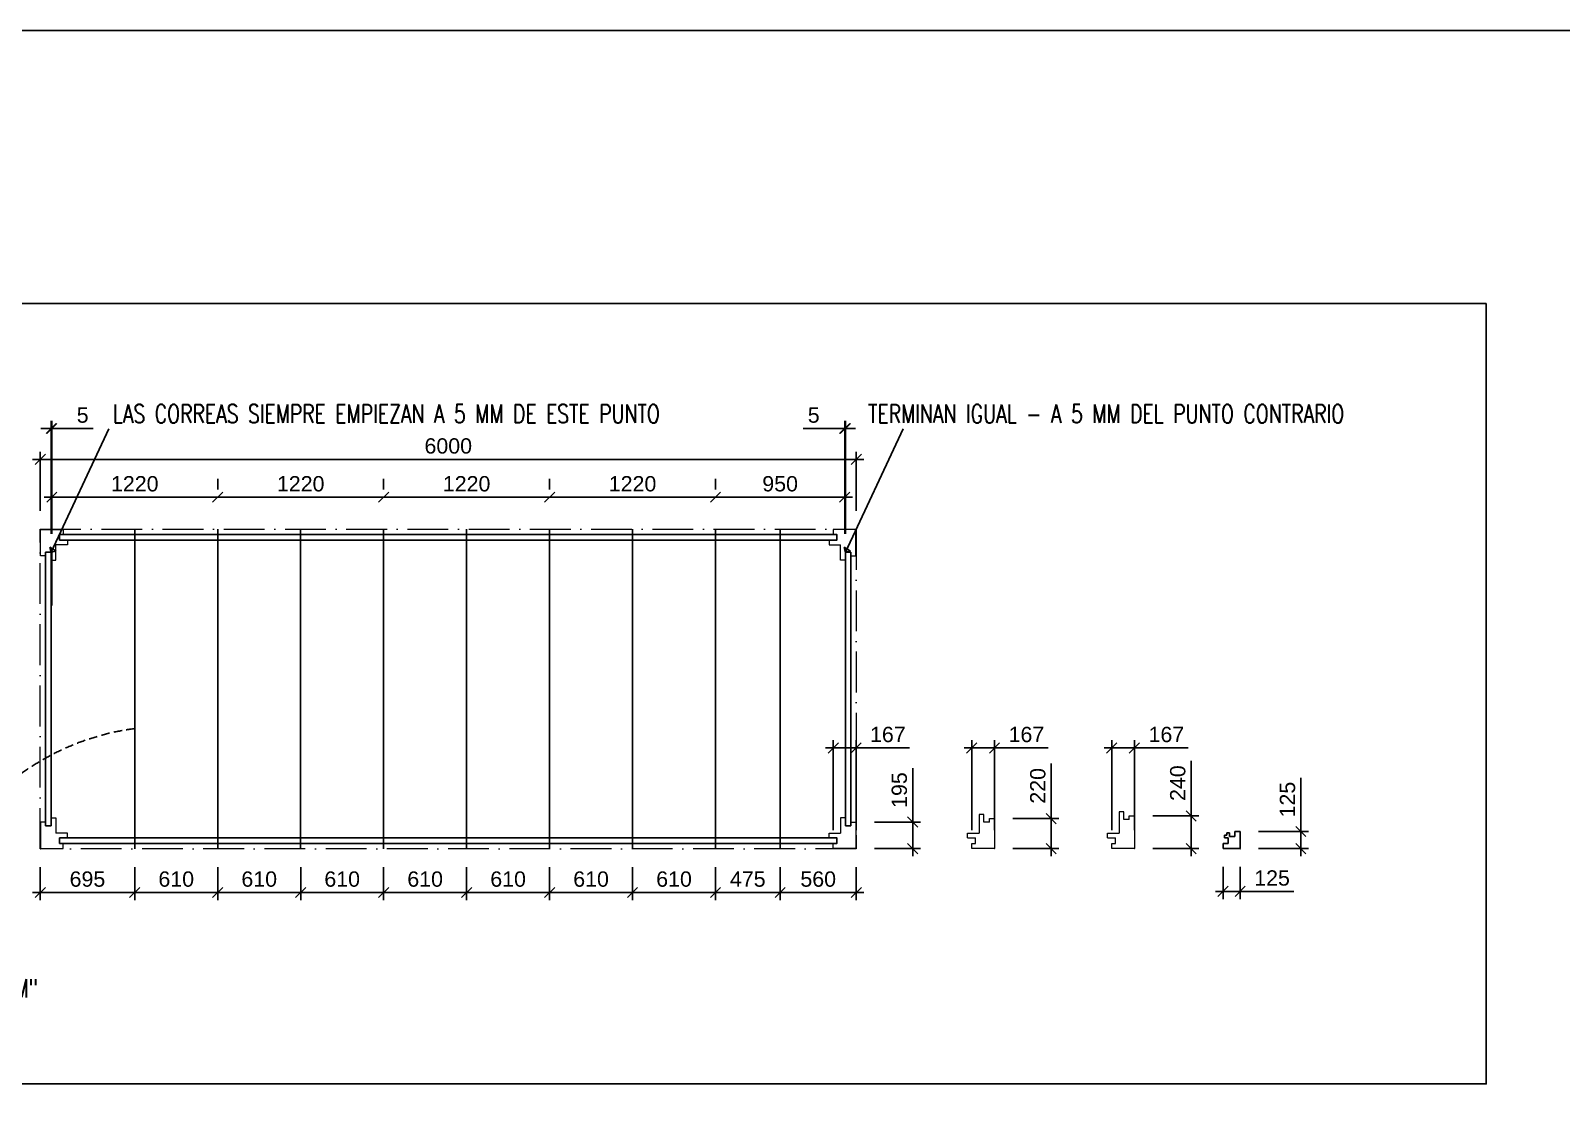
# Model space of a CAD drawing. Header units: millimetres. Extents: x 367645 to 474957, y -134457 to -104992.
# Drawn here: x 373293 to 384548, y -112981 to -104992 of the extents above; entities that cross this region are included whole.
import ezdxf

# ---------------------------------------------------------------- set-up
doc = ezdxf.new("R2010")
doc.units = ezdxf.units.MM
doc.header["$LTSCALE"] = 25
doc.header["$PDMODE"] = 35
doc.header["$PDSIZE"] = 5
doc.linetypes.add('ACAD_ISO10W100', pattern=[18, 12, -3, 0, -3])
doc.linetypes.add('TRAZOS2', pattern=[0.375, 0.25, -0.125])
for name, color, linetype in [('CARRIL', 3, 'Continuous'), ('CORREAS', 4, 'Continuous'), ('PL-PIL-DIB', 2, 'Continuous')]:
    doc.layers.add(name, color=color, linetype=linetype)
for name, color, linetype, lineweight in [('Cotas', 1, 'Continuous', 13), ('PL-LIM-CASETA', 8, 'ACAD_ISO10W100', 9), ('PL-PILARES', 2, 'Continuous', 18)]:
    doc.layers.add(name, color=color, linetype=linetype, lineweight=lineweight)
doc.styles.add('ARIAL', font='arial.ttf')
doc.styles.add('ROMANS', font='romans.shx', dxfattribs={"width": 0.75})
doc.dimstyles.new('PMP-T-75', dxfattribs={"dimscale": 75, "dimtxt": 1.8, "dimasz": 1, "dimexe": 0.75, "dimexo": 1.8, "dimgap": 0.54, "dimtad": 1, "dimdec": 0, "dimzin": 0, "dimdsep": 46, "dimtxsty": 'ROMANS', "dimblk1": 'OBLIQUE', "dimblk2": 'OBLIQUE', "dimsah": 1, "dimcen": 1, "dimdle": 0.75, "dimadec": 0, "dimazin": 0, "dimtfac": 1, "dimtdec": 0, "dimtofl": 0, "dimtmove": 0, "dimatfit": 3, "dimldrblk": 'OBLIQUE', "dimfxl": 1, "dimtolj": 1, "dimtzin": 0, "dimarcsym": 0})

# ---------------------------------------------------------------- blocks, each defined once
blk = doc.blocks.new('_OBLIQUE')
at = {"color": 0, "linetype": 'ByBlock'}
blk.add_line((-0.5, -0.5), (0.5, 0.5), dxfattribs=at)
blk = doc.blocks.new('*D144')
at = {"layer": 'Cotas', "color": 0, "lineweight": -2, "transparency": 16777216}
for p, q in [((373307, -108144), (379420, -108144)), ((373364, -108522), (373364, -108088)), ((379364, -108522), (379364, -108088))]:
    blk.add_line(p, q, dxfattribs=at)
at = {"layer": 'Defpoints', "color": 0, "transparency": 16777216}
for p in [(379364, -108144), (373364, -108657), (379364, -108657)]:
    blk.add_point(p, dxfattribs=at)
at = {"layer": 'Cotas', "color": 0, "lineweight": -2, "transparency": 16777216, "xscale": 75, "yscale": 75, "zscale": 75, "rotation": 180}
blk.add_blockref('_OBLIQUE', (373364, -108144), dxfattribs=at)
at = {"layer": 'Cotas', "color": 0, "lineweight": -2, "transparency": 16777216, "xscale": 75, "yscale": 75, "zscale": 75}
blk.add_blockref('_OBLIQUE', (379364, -108144), dxfattribs=at)
at = {"layer": 'Cotas', "color": 0, "transparency": 16777216, "insert": (376364, -108046), "char_height": 112.5, "attachment_point": 5, "style": 'ARIAL'}
blk.add_mtext('\\A1;6000', dxfattribs=at)
blk = doc.blocks.new('*D145')
at = {"layer": 'Cotas', "color": 0, "lineweight": -2, "transparency": 16777216}
for p, q in [((373044, -108601), (373044, -111063)), ((373229, -108657), (372987, -108657)), ((373229, -111007), (372987, -111007))]:
    blk.add_line(p, q, dxfattribs=at)
at = {"layer": 'Defpoints', "color": 0, "transparency": 16777216}
for p in [(373364, -108657), (373044, -111007), (373364, -111007)]:
    blk.add_point(p, dxfattribs=at)
at = {"layer": 'Cotas', "color": 0, "lineweight": -2, "transparency": 16777216, "xscale": 75, "yscale": 75, "zscale": 75}
for p, rotation in [((373044, -108657), 90), ((373044, -111007), 270)]:
    blk.add_blockref('_OBLIQUE', p, dxfattribs=dict(at, rotation=rotation))
at = {"layer": 'Cotas', "color": 0, "transparency": 16777216, "insert": (372946, -109832), "char_height": 112.5, "attachment_point": 5, "rotation": 90, "style": 'ARIAL'}
blk.add_mtext('\\A1;2350', dxfattribs=at)
blk = doc.blocks.new('*D146')
at = {"color": 0, "lineweight": -2, "transparency": 16777216}
for p, q in [((373444, -107917), (373369, -107917)), ((373444, -108692), (373444, -107861)), ((373449, -108692), (373449, -107861)), ((373449, -107917), (373754, -107917))]:
    blk.add_line(p, q, dxfattribs=at)
at = {"layer": 'Defpoints', "color": 0, "transparency": 16777216}
for p in [(373449, -107917), (373444, -108827), (373449, -108827)]:
    blk.add_point(p, dxfattribs=at)
at = {"color": 0, "lineweight": -2, "transparency": 16777216, "xscale": 75, "yscale": 75, "zscale": 75}
blk.add_blockref('_OBLIQUE', (373444, -107917), dxfattribs=at)
at = {"color": 0, "lineweight": -2, "transparency": 16777216, "xscale": 75, "yscale": 75, "zscale": 75, "rotation": 180}
blk.add_blockref('_OBLIQUE', (373449, -107917), dxfattribs=at)
at = {"color": 0, "transparency": 16777216, "insert": (373676, -107819), "char_height": 112.5, "attachment_point": 5, "style": 'ARIAL'}
blk.add_mtext('\\A1;5', dxfattribs=at)
blk = doc.blocks.new('*D147')
at = {"layer": 'Cotas', "color": 0, "lineweight": -2, "transparency": 16777216}
for p, q in [((373449, -108287), (373449, -108365)), ((374669, -108287), (374669, -108365)), ((373392, -108422), (374725, -108422))]:
    blk.add_line(p, q, dxfattribs=at)
at = {"layer": 'Defpoints', "color": 0, "transparency": 16777216}
for p in [(373449, -108422), (374669, -108422), (374669, -108422)]:
    blk.add_point(p, dxfattribs=at)
at = {"layer": 'Cotas', "color": 0, "lineweight": -2, "transparency": 16777216, "xscale": 75, "yscale": 75, "zscale": 75, "rotation": 180}
blk.add_blockref('_OBLIQUE', (373449, -108422), dxfattribs=at)
at = {"layer": 'Cotas', "color": 0, "lineweight": -2, "transparency": 16777216, "xscale": 75, "yscale": 75, "zscale": 75}
blk.add_blockref('_OBLIQUE', (374669, -108422), dxfattribs=at)
at = {"layer": 'Cotas', "color": 0, "transparency": 16777216, "insert": (374059, -108324), "char_height": 112.5, "attachment_point": 5, "style": 'ARIAL'}
blk.add_mtext('\\A1;1220', dxfattribs=at)
blk = doc.blocks.new('*D148')
at = {"layer": 'Cotas', "color": 0, "lineweight": -2, "transparency": 16777216}
for p, q in [((374669, -108287), (374669, -108365)), ((375889, -108287), (375889, -108365)), ((374612, -108422), (375945, -108422))]:
    blk.add_line(p, q, dxfattribs=at)
at = {"layer": 'Defpoints', "color": 0, "transparency": 16777216}
for p in [(374669, -108422), (375889, -108422), (375889, -108422)]:
    blk.add_point(p, dxfattribs=at)
at = {"layer": 'Cotas', "color": 0, "lineweight": -2, "transparency": 16777216, "xscale": 75, "yscale": 75, "zscale": 75, "rotation": 180}
blk.add_blockref('_OBLIQUE', (374669, -108422), dxfattribs=at)
at = {"layer": 'Cotas', "color": 0, "lineweight": -2, "transparency": 16777216, "xscale": 75, "yscale": 75, "zscale": 75}
blk.add_blockref('_OBLIQUE', (375889, -108422), dxfattribs=at)
at = {"layer": 'Cotas', "color": 0, "transparency": 16777216, "insert": (375279, -108324), "char_height": 112.5, "attachment_point": 5, "style": 'ARIAL'}
blk.add_mtext('\\A1;1220', dxfattribs=at)
blk = doc.blocks.new('*D149')
at = {"layer": 'Cotas', "color": 0, "lineweight": -2, "transparency": 16777216}
for p, q in [((375889, -108287), (375889, -108365)), ((377109, -108287), (377109, -108365)), ((375832, -108422), (377165, -108422))]:
    blk.add_line(p, q, dxfattribs=at)
at = {"layer": 'Defpoints', "color": 0, "transparency": 16777216}
for p in [(375889, -108422), (377109, -108422), (377109, -108422)]:
    blk.add_point(p, dxfattribs=at)
at = {"layer": 'Cotas', "color": 0, "lineweight": -2, "transparency": 16777216, "xscale": 75, "yscale": 75, "zscale": 75, "rotation": 180}
blk.add_blockref('_OBLIQUE', (375889, -108422), dxfattribs=at)
at = {"layer": 'Cotas', "color": 0, "lineweight": -2, "transparency": 16777216, "xscale": 75, "yscale": 75, "zscale": 75}
blk.add_blockref('_OBLIQUE', (377109, -108422), dxfattribs=at)
at = {"layer": 'Cotas', "color": 0, "transparency": 16777216, "insert": (376499, -108324), "char_height": 112.5, "attachment_point": 5, "style": 'ARIAL'}
blk.add_mtext('\\A1;1220', dxfattribs=at)
blk = doc.blocks.new('*D150')
at = {"layer": 'Cotas', "color": 0, "lineweight": -2, "transparency": 16777216}
for p, q in [((377109, -108287), (377109, -108365)), ((378329, -108287), (378329, -108365)), ((377052, -108422), (378385, -108422))]:
    blk.add_line(p, q, dxfattribs=at)
at = {"layer": 'Defpoints', "color": 0, "transparency": 16777216}
for p in [(377109, -108422), (378329, -108422), (378329, -108422)]:
    blk.add_point(p, dxfattribs=at)
at = {"layer": 'Cotas', "color": 0, "lineweight": -2, "transparency": 16777216, "xscale": 75, "yscale": 75, "zscale": 75, "rotation": 180}
blk.add_blockref('_OBLIQUE', (377109, -108422), dxfattribs=at)
at = {"layer": 'Cotas', "color": 0, "lineweight": -2, "transparency": 16777216, "xscale": 75, "yscale": 75, "zscale": 75}
blk.add_blockref('_OBLIQUE', (378329, -108422), dxfattribs=at)
at = {"layer": 'Cotas', "color": 0, "transparency": 16777216, "insert": (377719, -108324), "char_height": 112.5, "attachment_point": 5, "style": 'ARIAL'}
blk.add_mtext('\\A1;1220', dxfattribs=at)
blk = doc.blocks.new('*D151')
at = {"layer": 'Cotas', "color": 0, "lineweight": -2, "transparency": 16777216}
for p, q in [((378329, -108287), (378329, -108365)), ((379279, -108328), (379279, -108365)), ((378272, -108422), (379335, -108422))]:
    blk.add_line(p, q, dxfattribs=at)
at = {"layer": 'Defpoints', "color": 0, "transparency": 16777216}
for p in [(378329, -108422), (379279, -108422), (379279, -108463)]:
    blk.add_point(p, dxfattribs=at)
at = {"layer": 'Cotas', "color": 0, "lineweight": -2, "transparency": 16777216, "xscale": 75, "yscale": 75, "zscale": 75, "rotation": 180}
blk.add_blockref('_OBLIQUE', (378329, -108422), dxfattribs=at)
at = {"layer": 'Cotas', "color": 0, "lineweight": -2, "transparency": 16777216, "xscale": 75, "yscale": 75, "zscale": 75}
blk.add_blockref('_OBLIQUE', (379279, -108422), dxfattribs=at)
at = {"layer": 'Cotas', "color": 0, "transparency": 16777216, "insert": (378804, -108324), "char_height": 112.5, "attachment_point": 5, "style": 'ARIAL'}
blk.add_mtext('\\A1;950', dxfattribs=at)
blk = doc.blocks.new('*D152')
at = {"color": 0, "lineweight": -2, "transparency": 16777216}
for p, q in [((379279, -107917), (378973, -107917)), ((379279, -108692), (379279, -107861)), ((379284, -108692), (379284, -107861)), ((379284, -107917), (379359, -107917))]:
    blk.add_line(p, q, dxfattribs=at)
at = {"layer": 'Defpoints', "color": 0, "transparency": 16777216}
for p in [(379279, -107917), (379279, -108827), (379284, -108827)]:
    blk.add_point(p, dxfattribs=at)
at = {"color": 0, "lineweight": -2, "transparency": 16777216, "xscale": 75, "yscale": 75, "zscale": 75}
blk.add_blockref('_OBLIQUE', (379279, -107917), dxfattribs=at)
at = {"color": 0, "lineweight": -2, "transparency": 16777216, "xscale": 75, "yscale": 75, "zscale": 75, "rotation": 180}
blk.add_blockref('_OBLIQUE', (379284, -107917), dxfattribs=at)
at = {"color": 0, "transparency": 16777216, "insert": (379051, -107819), "char_height": 112.5, "attachment_point": 5, "style": 'ARIAL'}
blk.add_mtext('\\A1;5', dxfattribs=at)
blk = doc.blocks.new('*D153')
at = {"layer": 'Cotas', "color": 0, "lineweight": -2, "transparency": 16777216}
for p, q in [((373364, -111142), (373364, -111384)), ((374059, -111142), (374059, -111384)), ((373307, -111328), (374115, -111328))]:
    blk.add_line(p, q, dxfattribs=at)
at = {"layer": 'Defpoints', "color": 0, "transparency": 16777216}
for p in [(373364, -111007), (374059, -111007), (374059, -111328)]:
    blk.add_point(p, dxfattribs=at)
at = {"layer": 'Cotas', "color": 0, "lineweight": -2, "transparency": 16777216, "xscale": 75, "yscale": 75, "zscale": 75, "rotation": 180}
blk.add_blockref('_OBLIQUE', (373364, -111328), dxfattribs=at)
at = {"layer": 'Cotas', "color": 0, "lineweight": -2, "transparency": 16777216, "xscale": 75, "yscale": 75, "zscale": 75}
blk.add_blockref('_OBLIQUE', (374059, -111328), dxfattribs=at)
at = {"layer": 'Cotas', "color": 0, "transparency": 16777216, "insert": (373711, -111230), "char_height": 112.5, "attachment_point": 5, "style": 'ARIAL'}
blk.add_mtext('\\A1;695', dxfattribs=at)
blk = doc.blocks.new('*D154')
at = {"layer": 'Cotas', "color": 0, "lineweight": -2, "transparency": 16777216}
for p, q in [((374059, -111142), (374059, -111384)), ((374669, -111142), (374669, -111384)), ((374002, -111328), (374725, -111328))]:
    blk.add_line(p, q, dxfattribs=at)
at = {"layer": 'Defpoints', "color": 0, "transparency": 16777216}
for p in [(374059, -111007), (374669, -111007), (374669, -111328)]:
    blk.add_point(p, dxfattribs=at)
at = {"layer": 'Cotas', "color": 0, "lineweight": -2, "transparency": 16777216, "xscale": 75, "yscale": 75, "zscale": 75, "rotation": 180}
blk.add_blockref('_OBLIQUE', (374059, -111328), dxfattribs=at)
at = {"layer": 'Cotas', "color": 0, "lineweight": -2, "transparency": 16777216, "xscale": 75, "yscale": 75, "zscale": 75}
blk.add_blockref('_OBLIQUE', (374669, -111328), dxfattribs=at)
at = {"layer": 'Cotas', "color": 0, "transparency": 16777216, "insert": (374364, -111230), "char_height": 112.5, "attachment_point": 5, "style": 'ARIAL'}
blk.add_mtext('\\A1;610', dxfattribs=at)
blk = doc.blocks.new('*D155')
at = {"layer": 'Cotas', "color": 0, "lineweight": -2, "transparency": 16777216}
for p, q in [((374669, -111142), (374669, -111384)), ((375279, -111142), (375279, -111384)), ((374612, -111328), (375335, -111328))]:
    blk.add_line(p, q, dxfattribs=at)
at = {"layer": 'Defpoints', "color": 0, "transparency": 16777216}
for p in [(374669, -111007), (375279, -111007), (375279, -111328)]:
    blk.add_point(p, dxfattribs=at)
at = {"layer": 'Cotas', "color": 0, "lineweight": -2, "transparency": 16777216, "xscale": 75, "yscale": 75, "zscale": 75, "rotation": 180}
blk.add_blockref('_OBLIQUE', (374669, -111328), dxfattribs=at)
at = {"layer": 'Cotas', "color": 0, "lineweight": -2, "transparency": 16777216, "xscale": 75, "yscale": 75, "zscale": 75}
blk.add_blockref('_OBLIQUE', (375279, -111328), dxfattribs=at)
at = {"layer": 'Cotas', "color": 0, "transparency": 16777216, "insert": (374974, -111230), "char_height": 112.5, "attachment_point": 5, "style": 'ARIAL'}
blk.add_mtext('\\A1;610', dxfattribs=at)
blk = doc.blocks.new('*D156')
at = {"layer": 'Cotas', "color": 0, "lineweight": -2, "transparency": 16777216}
for p, q in [((375279, -111142), (375279, -111384)), ((375889, -111142), (375889, -111384)), ((375222, -111328), (375945, -111328))]:
    blk.add_line(p, q, dxfattribs=at)
at = {"layer": 'Defpoints', "color": 0, "transparency": 16777216}
for p in [(375279, -111007), (375889, -111007), (375889, -111328)]:
    blk.add_point(p, dxfattribs=at)
at = {"layer": 'Cotas', "color": 0, "lineweight": -2, "transparency": 16777216, "xscale": 75, "yscale": 75, "zscale": 75, "rotation": 180}
blk.add_blockref('_OBLIQUE', (375279, -111328), dxfattribs=at)
at = {"layer": 'Cotas', "color": 0, "lineweight": -2, "transparency": 16777216, "xscale": 75, "yscale": 75, "zscale": 75}
blk.add_blockref('_OBLIQUE', (375889, -111328), dxfattribs=at)
at = {"layer": 'Cotas', "color": 0, "transparency": 16777216, "insert": (375584, -111230), "char_height": 112.5, "attachment_point": 5, "style": 'ARIAL'}
blk.add_mtext('\\A1;610', dxfattribs=at)
blk = doc.blocks.new('*D157')
at = {"layer": 'Cotas', "color": 0, "lineweight": -2, "transparency": 16777216}
for p, q in [((375889, -111142), (375889, -111384)), ((376499, -111142), (376499, -111384)), ((375832, -111328), (376555, -111328))]:
    blk.add_line(p, q, dxfattribs=at)
at = {"layer": 'Defpoints', "color": 0, "transparency": 16777216}
for p in [(375889, -111007), (376499, -111007), (376499, -111328)]:
    blk.add_point(p, dxfattribs=at)
at = {"layer": 'Cotas', "color": 0, "lineweight": -2, "transparency": 16777216, "xscale": 75, "yscale": 75, "zscale": 75, "rotation": 180}
blk.add_blockref('_OBLIQUE', (375889, -111328), dxfattribs=at)
at = {"layer": 'Cotas', "color": 0, "lineweight": -2, "transparency": 16777216, "xscale": 75, "yscale": 75, "zscale": 75}
blk.add_blockref('_OBLIQUE', (376499, -111328), dxfattribs=at)
at = {"layer": 'Cotas', "color": 0, "transparency": 16777216, "insert": (376194, -111230), "char_height": 112.5, "attachment_point": 5, "style": 'ARIAL'}
blk.add_mtext('\\A1;610', dxfattribs=at)
blk = doc.blocks.new('*D158')
at = {"layer": 'Cotas', "color": 0, "lineweight": -2, "transparency": 16777216}
for p, q in [((376499, -111142), (376499, -111384)), ((377109, -111142), (377109, -111384)), ((376442, -111328), (377165, -111328))]:
    blk.add_line(p, q, dxfattribs=at)
at = {"layer": 'Defpoints', "color": 0, "transparency": 16777216}
for p in [(376499, -111007), (377109, -111007), (377109, -111328)]:
    blk.add_point(p, dxfattribs=at)
at = {"layer": 'Cotas', "color": 0, "lineweight": -2, "transparency": 16777216, "xscale": 75, "yscale": 75, "zscale": 75, "rotation": 180}
blk.add_blockref('_OBLIQUE', (376499, -111328), dxfattribs=at)
at = {"layer": 'Cotas', "color": 0, "lineweight": -2, "transparency": 16777216, "xscale": 75, "yscale": 75, "zscale": 75}
blk.add_blockref('_OBLIQUE', (377109, -111328), dxfattribs=at)
at = {"layer": 'Cotas', "color": 0, "transparency": 16777216, "insert": (376804, -111230), "char_height": 112.5, "attachment_point": 5, "style": 'ARIAL'}
blk.add_mtext('\\A1;610', dxfattribs=at)
blk = doc.blocks.new('*D159')
at = {"layer": 'Cotas', "color": 0, "lineweight": -2, "transparency": 16777216}
for p, q in [((377109, -111142), (377109, -111384)), ((377719, -111142), (377719, -111384)), ((377052, -111328), (377775, -111328))]:
    blk.add_line(p, q, dxfattribs=at)
at = {"layer": 'Defpoints', "color": 0, "transparency": 16777216}
for p in [(377109, -111007), (377719, -111007), (377719, -111328)]:
    blk.add_point(p, dxfattribs=at)
at = {"layer": 'Cotas', "color": 0, "lineweight": -2, "transparency": 16777216, "xscale": 75, "yscale": 75, "zscale": 75, "rotation": 180}
blk.add_blockref('_OBLIQUE', (377109, -111328), dxfattribs=at)
at = {"layer": 'Cotas', "color": 0, "lineweight": -2, "transparency": 16777216, "xscale": 75, "yscale": 75, "zscale": 75}
blk.add_blockref('_OBLIQUE', (377719, -111328), dxfattribs=at)
at = {"layer": 'Cotas', "color": 0, "transparency": 16777216, "insert": (377414, -111230), "char_height": 112.5, "attachment_point": 5, "style": 'ARIAL'}
blk.add_mtext('\\A1;610', dxfattribs=at)
blk = doc.blocks.new('*D160')
at = {"layer": 'Cotas', "color": 0, "lineweight": -2, "transparency": 16777216}
for p, q in [((377719, -111142), (377719, -111384)), ((378329, -111142), (378329, -111384)), ((377662, -111328), (378385, -111328))]:
    blk.add_line(p, q, dxfattribs=at)
at = {"layer": 'Defpoints', "color": 0, "transparency": 16777216}
for p in [(377719, -111007), (378329, -111007), (378329, -111328)]:
    blk.add_point(p, dxfattribs=at)
at = {"layer": 'Cotas', "color": 0, "lineweight": -2, "transparency": 16777216, "xscale": 75, "yscale": 75, "zscale": 75, "rotation": 180}
blk.add_blockref('_OBLIQUE', (377719, -111328), dxfattribs=at)
at = {"layer": 'Cotas', "color": 0, "lineweight": -2, "transparency": 16777216, "xscale": 75, "yscale": 75, "zscale": 75}
blk.add_blockref('_OBLIQUE', (378329, -111328), dxfattribs=at)
at = {"layer": 'Cotas', "color": 0, "transparency": 16777216, "insert": (378024, -111230), "char_height": 112.5, "attachment_point": 5, "style": 'ARIAL'}
blk.add_mtext('\\A1;610', dxfattribs=at)
blk = doc.blocks.new('*D161')
at = {"layer": 'Cotas', "color": 0, "lineweight": -2, "transparency": 16777216}
for p, q in [((378329, -111142), (378329, -111384)), ((378804, -111142), (378804, -111384)), ((378272, -111328), (378860, -111328))]:
    blk.add_line(p, q, dxfattribs=at)
at = {"layer": 'Defpoints', "color": 0, "transparency": 16777216}
for p in [(378329, -111007), (378804, -111007), (378804, -111328)]:
    blk.add_point(p, dxfattribs=at)
at = {"layer": 'Cotas', "color": 0, "lineweight": -2, "transparency": 16777216, "xscale": 75, "yscale": 75, "zscale": 75, "rotation": 180}
blk.add_blockref('_OBLIQUE', (378329, -111328), dxfattribs=at)
at = {"layer": 'Cotas', "color": 0, "lineweight": -2, "transparency": 16777216, "xscale": 75, "yscale": 75, "zscale": 75}
blk.add_blockref('_OBLIQUE', (378804, -111328), dxfattribs=at)
at = {"layer": 'Cotas', "color": 0, "transparency": 16777216, "insert": (378566, -111230), "char_height": 112.5, "attachment_point": 5, "style": 'ARIAL'}
blk.add_mtext('\\A1;475', dxfattribs=at)
blk = doc.blocks.new('*D162')
at = {"layer": 'Cotas', "color": 0, "lineweight": -2, "transparency": 16777216}
for p, q in [((378804, -111142), (378804, -111384)), ((379364, -111142), (379364, -111384)), ((378747, -111328), (379420, -111328))]:
    blk.add_line(p, q, dxfattribs=at)
at = {"layer": 'Defpoints', "color": 0, "transparency": 16777216}
for p in [(378804, -111007), (379364, -111007), (379364, -111328)]:
    blk.add_point(p, dxfattribs=at)
at = {"layer": 'Cotas', "color": 0, "lineweight": -2, "transparency": 16777216, "xscale": 75, "yscale": 75, "zscale": 75, "rotation": 180}
blk.add_blockref('_OBLIQUE', (378804, -111328), dxfattribs=at)
at = {"layer": 'Cotas', "color": 0, "lineweight": -2, "transparency": 16777216, "xscale": 75, "yscale": 75, "zscale": 75}
blk.add_blockref('_OBLIQUE', (379364, -111328), dxfattribs=at)
at = {"layer": 'Cotas', "color": 0, "transparency": 16777216, "insert": (379084, -111230), "char_height": 112.5, "attachment_point": 5, "style": 'ARIAL'}
blk.add_mtext('\\A1;560', dxfattribs=at)
blk = doc.blocks.new('*D163')
at = {"color": 0, "lineweight": -2, "transparency": 16777216}
for p, q in [((379779, -110810), (379779, -110415)), ((379497, -110810), (379835, -110810)), ((379779, -111061), (379779, -110810)), ((379497, -111005), (379835, -111005))]:
    blk.add_line(p, q, dxfattribs=at)
at = {"layer": 'Defpoints', "color": 0, "transparency": 16777216}
for p in [(379362, -110810), (379779, -110810), (379362, -111005)]:
    blk.add_point(p, dxfattribs=at)
at = {"color": 0, "lineweight": -2, "transparency": 16777216, "xscale": 75, "yscale": 75, "zscale": 75}
for p, rotation in [((379779, -110810), 90), ((379779, -111005), 270)]:
    blk.add_blockref('_OBLIQUE', p, dxfattribs=dict(at, rotation=rotation))
at = {"color": 0, "transparency": 16777216, "insert": (379681, -110575), "char_height": 112.5, "attachment_point": 5, "rotation": 90, "style": 'ARIAL'}
blk.add_mtext('\\A1;195', dxfattribs=at)
blk = doc.blocks.new('*D164')
at = {"color": 0, "lineweight": -2, "transparency": 16777216}
for p, q in [((379138, -110265), (379362, -110265)), ((379195, -110870), (379195, -110208)), ((379362, -110870), (379362, -110208)), ((379362, -110265), (379756, -110265))]:
    blk.add_line(p, q, dxfattribs=at)
at = {"layer": 'Defpoints', "color": 0, "transparency": 16777216}
for p in [(379362, -110265), (379195, -111005), (379362, -111005)]:
    blk.add_point(p, dxfattribs=at)
at = {"color": 0, "lineweight": -2, "transparency": 16777216, "xscale": 75, "yscale": 75, "zscale": 75, "rotation": 180}
blk.add_blockref('_OBLIQUE', (379195, -110265), dxfattribs=at)
at = {"color": 0, "lineweight": -2, "transparency": 16777216, "xscale": 75, "yscale": 75, "zscale": 75}
blk.add_blockref('_OBLIQUE', (379362, -110265), dxfattribs=at)
at = {"color": 0, "transparency": 16777216, "insert": (379596, -110167), "char_height": 112.5, "attachment_point": 5, "style": 'ARIAL'}
blk.add_mtext('\\A1;167', dxfattribs=at)
blk = doc.blocks.new('*D186')
at = {"color": 0, "lineweight": -2, "transparency": 16777216}
for p, q in [((380797, -110785), (380797, -110379)), ((380515, -110785), (380854, -110785)), ((380797, -111061), (380797, -110785)), ((380515, -111005), (380854, -111005))]:
    blk.add_line(p, q, dxfattribs=at)
at = {"layer": 'Defpoints', "color": 0, "transparency": 16777216}
for p in [(380380, -110785), (380797, -110785), (380380, -111005)]:
    blk.add_point(p, dxfattribs=at)
at = {"color": 0, "lineweight": -2, "transparency": 16777216, "xscale": 75, "yscale": 75, "zscale": 75}
for p, rotation in [((380797, -110785), 90), ((380797, -111005), 270)]:
    blk.add_blockref('_OBLIQUE', p, dxfattribs=dict(at, rotation=rotation))
at = {"color": 0, "transparency": 16777216, "insert": (380699, -110544), "char_height": 112.5, "attachment_point": 5, "rotation": 90, "style": 'ARIAL'}
blk.add_mtext('\\A1;220', dxfattribs=at)
blk = doc.blocks.new('*D187')
at = {"color": 0, "lineweight": -2, "transparency": 16777216}
for p, q in [((380157, -110265), (380380, -110265)), ((380213, -110870), (380213, -110208)), ((380380, -110870), (380380, -110208)), ((380380, -110265), (380774, -110265))]:
    blk.add_line(p, q, dxfattribs=at)
at = {"layer": 'Defpoints', "color": 0, "transparency": 16777216}
for p in [(380380, -110265), (380213, -111005), (380380, -111005)]:
    blk.add_point(p, dxfattribs=at)
at = {"color": 0, "lineweight": -2, "transparency": 16777216, "xscale": 75, "yscale": 75, "zscale": 75, "rotation": 180}
blk.add_blockref('_OBLIQUE', (380213, -110265), dxfattribs=at)
at = {"color": 0, "lineweight": -2, "transparency": 16777216, "xscale": 75, "yscale": 75, "zscale": 75}
blk.add_blockref('_OBLIQUE', (380380, -110265), dxfattribs=at)
at = {"color": 0, "transparency": 16777216, "insert": (380615, -110167), "char_height": 112.5, "attachment_point": 5, "style": 'ARIAL'}
blk.add_mtext('\\A1;167', dxfattribs=at)
blk = doc.blocks.new('*D188')
at = {"color": 0, "lineweight": -2, "transparency": 16777216}
for p, q in [((381826, -110765), (381826, -110359)), ((381544, -110765), (381883, -110765)), ((381826, -111061), (381826, -110765)), ((381544, -111005), (381883, -111005))]:
    blk.add_line(p, q, dxfattribs=at)
at = {"layer": 'Defpoints', "color": 0, "transparency": 16777216}
for p in [(381409, -110765), (381826, -110765), (381409, -111005)]:
    blk.add_point(p, dxfattribs=at)
at = {"color": 0, "lineweight": -2, "transparency": 16777216, "xscale": 75, "yscale": 75, "zscale": 75}
for p, rotation in [((381826, -110765), 90), ((381826, -111005), 270)]:
    blk.add_blockref('_OBLIQUE', p, dxfattribs=dict(at, rotation=rotation))
at = {"color": 0, "transparency": 16777216, "insert": (381728, -110524), "char_height": 112.5, "attachment_point": 5, "rotation": 90, "style": 'ARIAL'}
blk.add_mtext('\\A1;240', dxfattribs=at)
blk = doc.blocks.new('*D189')
at = {"color": 0, "lineweight": -2, "transparency": 16777216}
for p, q in [((381186, -110265), (381409, -110265)), ((381242, -110870), (381242, -110208)), ((381409, -110870), (381409, -110208)), ((381409, -110265), (381803, -110265))]:
    blk.add_line(p, q, dxfattribs=at)
at = {"layer": 'Defpoints', "color": 0, "transparency": 16777216}
for p in [(381409, -110265), (381242, -111005), (381409, -111005)]:
    blk.add_point(p, dxfattribs=at)
at = {"color": 0, "lineweight": -2, "transparency": 16777216, "xscale": 75, "yscale": 75, "zscale": 75, "rotation": 180}
blk.add_blockref('_OBLIQUE', (381242, -110265), dxfattribs=at)
at = {"color": 0, "lineweight": -2, "transparency": 16777216, "xscale": 75, "yscale": 75, "zscale": 75}
blk.add_blockref('_OBLIQUE', (381409, -110265), dxfattribs=at)
at = {"color": 0, "transparency": 16777216, "insert": (381644, -110167), "char_height": 112.5, "attachment_point": 5, "style": 'ARIAL'}
blk.add_mtext('\\A1;167', dxfattribs=at)
blk = doc.blocks.new('PILAR PANEL 40 ANCHO 1190')
at = {"layer": 'PL-PIL-DIB'}
for p, q in [((-80, 117), (-100, 117)), ((-100, 117), (-100, 100)), ((-80, 117), (-80, 90)), ((-2, 127), (-40, 127)), ((-40, 127), (-40, 90)), ((-2, 2), (-2, 127)), ((-90, 40), (-127, 40)), ((-127, 2), (-2, 2)), ((-117, 80), (-117, 100)), ((-117, 100), (-100, 100)), ((-90, 80), (-117, 80)), ((-90, 40), (-90, 80)), ((-40, 90), (-80, 90)), ((-2, 0), (0, 0))]:
    blk.add_line(p, q, dxfattribs=at)
blk.add_lwpolyline([(-127, 40), (-127, 2)], dxfattribs=at)
blk = doc.blocks.new('*D375')
at = {"color": 0, "lineweight": -2, "transparency": 16777216}
for p, q in [((382633, -110880), (382633, -110485)), ((382321, -110880), (382689, -110880)), ((382633, -111061), (382633, -110880)), ((382321, -111005), (382689, -111005))]:
    blk.add_line(p, q, dxfattribs=at)
at = {"layer": 'Defpoints', "color": 0, "transparency": 16777216}
for p in [(382186, -110880), (382633, -110880), (382186, -111005)]:
    blk.add_point(p, dxfattribs=at)
at = {"color": 0, "lineweight": -2, "transparency": 16777216, "xscale": 75, "yscale": 75, "zscale": 75}
for p, rotation in [((382633, -110880), 90), ((382633, -111005), 270)]:
    blk.add_blockref('_OBLIQUE', p, dxfattribs=dict(at, rotation=rotation))
at = {"color": 0, "transparency": 16777216, "insert": (382535, -110645), "char_height": 112.5, "attachment_point": 5, "rotation": 90, "style": 'ARIAL'}
blk.add_mtext('\\A1;125', dxfattribs=at)
blk = doc.blocks.new('*D376')
at = {"color": 0, "lineweight": -2, "transparency": 16777216}
for p, q in [((382061, -111140), (382061, -111376)), ((382186, -111140), (382186, -111376)), ((382005, -111320), (382186, -111320)), ((382186, -111320), (382581, -111320))]:
    blk.add_line(p, q, dxfattribs=at)
at = {"layer": 'Defpoints', "color": 0, "transparency": 16777216}
for p in [(382061, -111005), (382186, -111005), (382186, -111320)]:
    blk.add_point(p, dxfattribs=at)
at = {"color": 0, "lineweight": -2, "transparency": 16777216, "xscale": 75, "yscale": 75, "zscale": 75, "rotation": 180}
blk.add_blockref('_OBLIQUE', (382061, -111320), dxfattribs=at)
at = {"color": 0, "lineweight": -2, "transparency": 16777216, "xscale": 75, "yscale": 75, "zscale": 75}
blk.add_blockref('_OBLIQUE', (382186, -111320), dxfattribs=at)
at = {"color": 0, "transparency": 16777216, "insert": (382421, -111222), "char_height": 112.5, "attachment_point": 5, "style": 'ARIAL'}
blk.add_mtext('\\A1;125', dxfattribs=at)

msp = doc.modelspace()

# ---------------------------------------------------------------- linework, layer by layer
for p, q in [((373869.062, -107919.604), (373443.64, -108826.783)), ((379709.062, -107919.604), (379283.64, -108826.783)), ((373443.64, -108826.783), (373435.768, -108789.016)), ((373481.407, -108818.911), (373435.768, -108789.016)), ((373443.64, -108826.783), (373481.407, -108818.911)), ((373443.64, -108826.783), (373448.64, -108826.783)), ((373448.64, -108826.783), (373448.64, -109219.058)), ((379283.64, -108826.783), (379275.768, -108789.016)), ((379321.407, -108818.911), (379275.768, -108789.016)), ((379283.64, -108826.783), (379321.407, -108818.911))]:
    msp.add_line(p, q)
for points in [[(367644.525, -104992.242), (402208.715, -104992.242), (402208.715, -120969.827), (367644.525, -120969.827)], [(383996.053, -106999.129), (368081.962, -106999.129), (368081.962, -112734.619), (383996.053, -112734.619)]]:
    msp.add_lwpolyline(points, close=True)
at = {"layer": 'CARRIL'}
for points in [[(373505.64, -108736.783), (379221.64, -108736.783), (379221.64, -108696.783), (373505.64, -108696.783)], [(373403.64, -108826.783), (373443.64, -108826.783), (373443.64, -110836.783), (373403.64, -110836.783)], [(379283.64, -110836.783), (379323.64, -110836.783), (379323.64, -108826.783), (379283.64, -108826.783)], [(373505.64, -110926.783), (379221.64, -110926.783), (379221.64, -110966.783), (373505.64, -110966.783)]]:
    msp.add_lwpolyline(points, close=True, dxfattribs=at)
at = {"layer": 'CORREAS'}
for p, q in [((374058.64, -108656.783), (374058.64, -111006.783)), ((374668.64, -108656.783), (374668.64, -111006.783)), ((375278.64, -108656.783), (375278.64, -111006.783)), ((375888.64, -108656.783), (375888.64, -111006.783)), ((376498.64, -108656.783), (376498.64, -111006.783)), ((377108.64, -108656.783), (377108.64, -111006.783)), ((377108.64, -108656.783), (377108.64, -111006.783)), ((377718.64, -108656.783), (377718.64, -111006.783)), ((378328.64, -108656.783), (378328.64, -111006.783)), ((378328.64, -108656.783), (378328.64, -111006.783)), ((378803.64, -108656.783), (378803.64, -111006.783))]:
    msp.add_line(p, q, dxfattribs=at)
at = {"layer": 'CORREAS', "color": 4, "linetype": 'TRAZOS2', "ltscale": 10}
msp.add_lwpolyline([(372511.355, -111494.413, -0.305485631), (374058.64, -110122.433)], format="xyb", dxfattribs=at)
at = {"layer": 'PL-LIM-CASETA', "color": 253}
msp.add_lwpolyline([(379363.64, -111006.783), (373363.64, -111006.783), (373363.64, -108656.783), (379363.64, -108656.783)], close=True, dxfattribs=at)
at = {"layer": 'PL-PILARES'}
for p, q in [((373363.64, -108656.783), (373365.64, -108656.783)), ((373365.64, -108658.783), (373532.64, -108658.783)), ((373365.64, -108853.783), (373365.64, -108658.783)), ((373505.64, -108696.783), (373505.64, -108736.783)), ((373532.64, -108696.783), (373505.64, -108696.783)), ((373532.64, -108658.783), (373532.64, -108696.783)), ((379194.64, -108658.783), (379194.64, -108696.783)), ((379361.64, -108658.783), (379194.64, -108658.783)), ((379194.64, -108696.783), (379221.64, -108696.783)), ((379221.64, -108696.783), (379221.64, -108736.783)), ((379363.64, -108656.783), (379361.64, -108656.783)), ((379361.64, -108853.783), (379361.64, -108658.783)), ((373403.64, -108826.783), (373443.64, -108826.783)), ((373403.64, -108826.783), (373403.64, -108853.783)), ((373443.64, -108826.783), (373443.64, -108884.783)), ((373563.64, -108771.783), (373478.64, -108771.783)), ((373478.64, -108884.783), (373478.64, -108771.783)), ((373563.64, -108736.783), (373505.64, -108736.783)), ((373563.64, -108736.783), (373563.64, -108771.783)), ((379163.64, -108736.783), (379221.64, -108736.783)), ((379163.64, -108736.783), (379163.64, -108771.783)), ((379163.64, -108771.783), (379248.64, -108771.783)), ((379248.64, -108884.783), (379248.64, -108771.783)), ((379323.64, -108826.783), (379283.64, -108826.783)), ((379283.64, -108826.783), (379283.64, -108884.783)), ((379323.64, -108826.783), (379323.64, -108853.783)), ((373443.64, -108884.783), (373478.64, -108884.783)), ((379283.64, -108884.783), (379248.64, -108884.783)), ((381331.401, -110733.783), (381296.401, -110733.783)), ((381296.401, -110733.783), (381296.401, -110891.783)), ((381331.401, -110791.783), (381331.401, -110733.783)), ((373365.64, -110809.783), (373365.64, -111004.783)), ((373403.64, -110836.783), (373403.64, -110809.783)), ((373403.64, -110836.783), (373443.64, -110836.783)), ((373443.64, -110778.783), (373478.64, -110778.783)), ((373443.64, -110836.783), (373443.64, -110778.783)), ((373478.64, -110778.783), (373478.64, -110891.783)), ((379283.64, -110778.783), (379248.64, -110778.783)), ((379248.64, -110778.783), (379248.64, -110891.783)), ((379283.64, -110836.783), (379283.64, -110778.783)), ((379323.64, -110836.783), (379283.64, -110836.783)), ((379323.64, -110836.783), (379323.64, -110809.783)), ((379361.64, -110809.783), (379361.64, -111004.783)), ((380302.449, -110753.783), (380267.449, -110753.783)), ((380267.449, -110753.783), (380267.449, -110891.783)), ((380302.449, -110811.783), (380302.449, -110753.783)), ((380342.449, -110811.783), (380302.449, -110811.783)), ((380342.449, -110811.783), (380342.449, -110784.783)), ((380380.449, -110784.783), (380380.449, -111004.783)), ((381371.401, -110791.783), (381331.401, -110791.783)), ((381371.401, -110791.783), (381371.401, -110764.783)), ((381409.401, -110764.783), (381409.401, -111004.783)), ((373563.64, -110891.783), (373478.64, -110891.783)), ((373505.64, -110966.783), (373505.64, -110926.783)), ((373563.64, -110926.783), (373505.64, -110926.783)), ((373532.64, -110966.783), (373505.64, -110966.783)), ((373532.64, -111004.783), (373532.64, -110966.783)), ((373563.64, -110926.783), (373563.64, -110891.783)), ((379163.64, -110891.783), (379248.64, -110891.783)), ((379163.64, -110926.783), (379163.64, -110891.783)), ((379163.64, -110926.783), (379221.64, -110926.783)), ((379194.64, -110966.783), (379221.64, -110966.783)), ((379194.64, -111004.783), (379194.64, -110966.783)), ((379221.64, -110966.783), (379221.64, -110926.783)), ((380182.449, -110891.783), (380267.449, -110891.783)), ((380182.449, -110926.783), (380182.449, -110891.783)), ((380182.449, -110926.783), (380240.449, -110926.783)), ((380213.449, -110966.783), (380240.449, -110966.783)), ((380213.449, -111004.783), (380213.449, -110966.783)), ((380240.449, -110966.783), (380240.449, -110926.783)), ((381211.401, -110891.783), (381296.401, -110891.783)), ((381211.401, -110926.783), (381211.401, -110891.783)), ((381211.401, -110926.783), (381269.401, -110926.783)), ((381242.401, -110966.783), (381269.401, -110966.783)), ((381242.401, -111004.783), (381242.401, -110966.783)), ((381269.401, -110966.783), (381269.401, -110926.783)), ((373363.64, -111006.783), (373365.64, -111006.783)), ((373365.64, -111004.783), (373532.64, -111004.783)), ((379361.64, -111004.783), (379194.64, -111004.783)), ((379363.64, -111006.783), (379361.64, -111006.783)), ((380380.449, -111004.783), (380213.449, -111004.783)), ((380382.449, -111006.783), (380380.449, -111006.783)), ((381409.401, -111004.783), (381242.401, -111004.783)), ((381411.401, -111006.783), (381409.401, -111006.783))]:
    msp.add_line(p, q, dxfattribs=at)
for points in [[(373403.64, -108853.783), (373365.64, -108853.783)], [(379323.64, -108853.783), (379361.64, -108853.783)], [(373403.64, -110809.783), (373365.64, -110809.783)], [(379323.64, -110809.783), (379361.64, -110809.783)], [(380342.449, -110784.783), (380380.449, -110784.783)], [(381371.401, -110764.783), (381409.401, -110764.783)]]:
    msp.add_lwpolyline(points, dxfattribs=at)

# ---------------------------------------------------------------- block references
msp.add_blockref('PILAR PANEL 40 ANCHO 1190', (382187.907, -111006.783))

# ---------------------------------------------------------------- texts
at = {"char_height": 135, "width": 5579.14778, "attachment_point": 1, "style": 'ROMANS'}
for s, insert in [('LAS CORREAS SIEMPRE EMPIEZAN A 5 MM DE ESTE PUNTO', (373897.397, -107741.348)), ('TERMINAN IGUAL - A 5 MM DEL PUNTO CONTRARIO', (379450.01, -107741.348))]:
    msp.add_mtext(s, dxfattribs=dict(at, insert=insert))
at = {"layer": 'CORREAS', "color": 1, "insert": (368460.608, -111964.884), "char_height": 135, "width": 5779.22169, "attachment_point": 1, "style": 'ROMANS'}
msp.add_mtext('SE ACOTAN TODAS DESDE EL INICIO HASTA EL FINAL DE LOS "6000MM"', dxfattribs=at)

# ---------------------------------------------------------------- dimensions: what is measured, and where the dimension line sits
for base, p1, p2, picture, middle in [((373448.64, -107916.848), (373443.64, -108826.783), (373448.64, -108826.783), '*D146', (373676.435, -107819.138)), ((379361.64, -110264.562), (379194.64, -111004.783), (379361.64, -111004.783), '*D164', (379596.124, -110166.623)), ((380380.449, -110264.562), (380213.449, -111004.783), (380380.449, -111004.783), '*D187', (380614.933, -110166.623)), ((381409.401, -110264.562), (381242.401, -111004.783), (381409.401, -111004.783), '*D189', (381643.886, -110166.623)), ((382185.907, -111319.797), (382060.907, -111004.783), (382185.907, -111004.783), '*D376', (382420.813, -111221.857))]:
    dim = msp.add_linear_dim(base=base, p1=p1, p2=p2, dimstyle='PMP-T-75', override={"dimtxt": 1.5, "dimtxsty": 'ARIAL'})
    dim.commit()
    dim.dimension.update_dxf_attribs({"geometry": picture, "text_midpoint": middle})
for base, p1, p2, angle, picture, middle in [((379278.64, -107916.848), (379283.64, -108826.783), (379278.64, -108826.783), 180, '*D152', (379050.844, -107819.138)), ((380797.355, -110784.783), (380380.449, -111004.783), (380380.449, -110784.783), 90, '*D186', (380699.415, -110544.236)), ((381826.307, -110764.783), (381409.401, -111004.783), (381409.401, -110764.783), 90, '*D188', (381728.367, -110524.236)), ((379778.545, -110809.783), (379361.64, -111004.783), (379361.64, -110809.783), 90, '*D163', (379680.606, -110574.877)), ((382632.699, -110879.783), (382185.907, -111004.783), (382185.907, -110879.783), 90, '*D375', (382534.759, -110644.877))]:
    dim = msp.add_linear_dim(base=base, p1=p1, p2=p2, angle=angle, dimstyle='PMP-T-75', override={"dimtxt": 1.5, "dimtxsty": 'ARIAL'})
    dim.commit()
    dim.dimension.update_dxf_attribs({"geometry": picture, "text_midpoint": middle})
at = {"layer": 'Cotas'}
dim = msp.add_linear_dim(base=(379363.64, -108144.339), p1=(373363.64, -108656.783), p2=(379363.64, -108656.783), dimstyle='PMP-T-75', override={"dimtxt": 1.5, "dimtxsty": 'ARIAL'}, dxfattribs=at)
dim.commit()
dim.dimension.update_dxf_attribs({"geometry": '*D144', "text_midpoint": (376363.64, -108144.339), "dimtype": 160})
for base, p1, p2, picture, middle in [((374668.64, -108421.652), (373448.64, -108421.652), (374668.64, -108421.652), '*D147', (374058.64, -108323.712)), ((375888.64, -108421.652), (374668.64, -108421.652), (375888.64, -108421.652), '*D148', (375278.64, -108323.712)), ((377108.64, -108421.652), (375888.64, -108421.652), (377108.64, -108421.652), '*D149', (376498.64, -108323.712)), ((378328.64, -108421.652), (377108.64, -108421.652), (378328.64, -108421.652), '*D150', (377718.64, -108323.712)), ((379278.64, -108421.652), (378328.64, -108421.652), (379278.64, -108463.075), '*D151', (378803.64, -108323.712)), ((374058.64, -111327.743), (373363.64, -111006.783), (374058.64, -111006.783), '*D153', (373711.14, -111229.803)), ((374668.64, -111327.743), (374058.64, -111006.783), (374668.64, -111006.783), '*D154', (374363.64, -111229.803)), ((375278.64, -111327.743), (374668.64, -111006.783), (375278.64, -111006.783), '*D155', (374973.64, -111229.803)), ((375888.64, -111327.743), (375278.64, -111006.783), (375888.64, -111006.783), '*D156', (375583.64, -111229.803)), ((376498.64, -111327.743), (375888.64, -111006.783), (376498.64, -111006.783), '*D157', (376193.64, -111229.803)), ((377108.64, -111327.743), (376498.64, -111006.783), (377108.64, -111006.783), '*D158', (376803.64, -111229.803)), ((377718.64, -111327.743), (377108.64, -111006.783), (377718.64, -111006.783), '*D159', (377413.64, -111229.803)), ((378328.64, -111327.743), (377718.64, -111006.783), (378328.64, -111006.783), '*D160', (378023.64, -111229.803)), ((378803.64, -111327.743), (378328.64, -111006.783), (378803.64, -111006.783), '*D161', (378566.14, -111230.034)), ((379363.64, -111327.743), (378803.64, -111006.783), (379363.64, -111006.783), '*D162', (379083.64, -111229.803))]:
    dim = msp.add_linear_dim(base=base, p1=p1, p2=p2, dimstyle='PMP-T-75', override={"dimtxt": 1.5, "dimtxsty": 'ARIAL'}, dxfattribs=at)
    dim.commit()
    dim.dimension.update_dxf_attribs({"geometry": picture, "text_midpoint": middle})
dim = msp.add_linear_dim(base=(373043.721, -111006.783), p1=(373363.64, -108656.783), p2=(373363.64, -111006.783), angle=90, dimstyle='PMP-T-75', override={"dimtxt": 1.5, "dimtxsty": 'ARIAL'}, dxfattribs=at)
dim.commit()
dim.dimension.update_dxf_attribs({"geometry": '*D145', "text_midpoint": (372945.743, -109831.783)})

doc.saveas('drawing.dxf')
